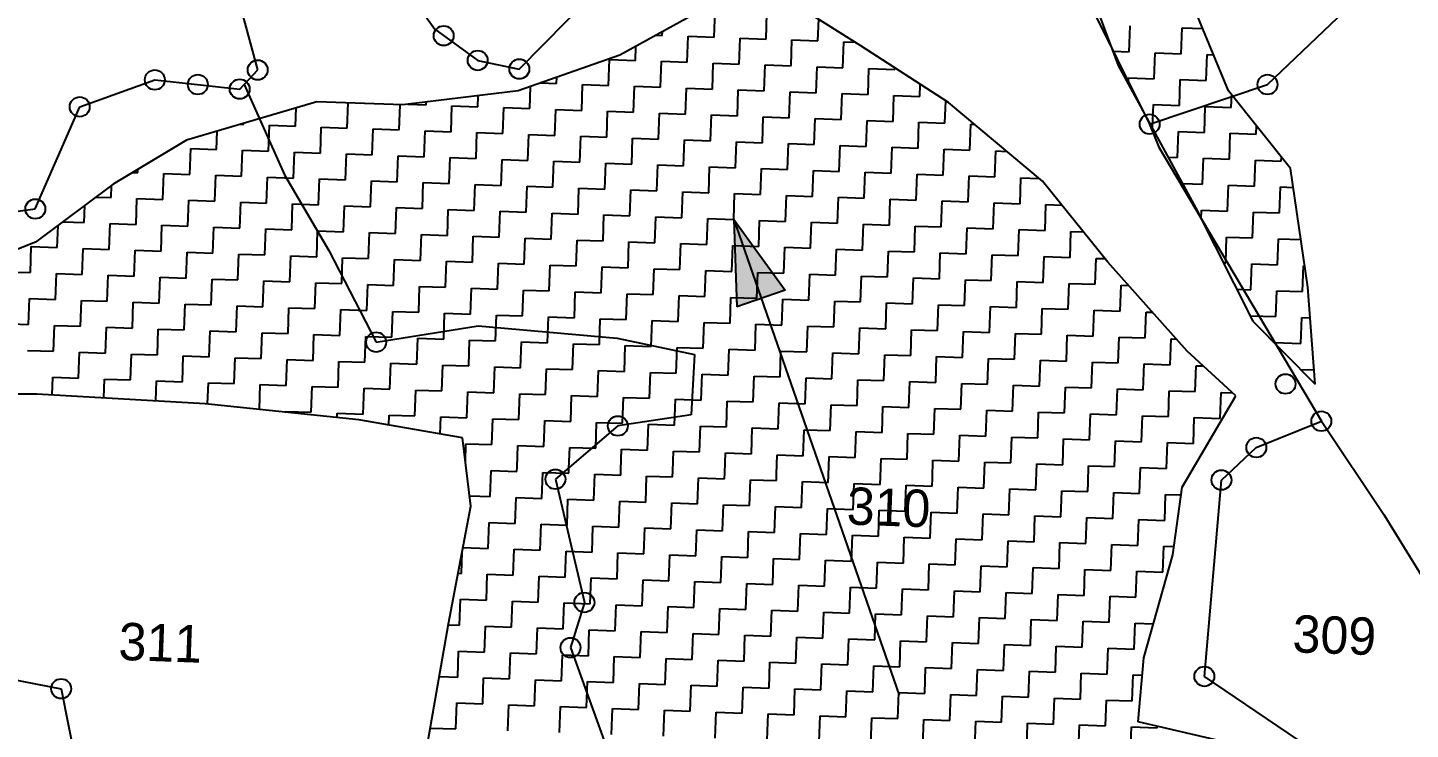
# Model space of a CAD drawing. Header units: metres. Extents: x 287345 to 291891, y 1993918 to 1999987.
# Drawn here: x 289617 to 290153, y 1997925 to 1998197 of the extents above; entities that cross this region are included whole.
import ezdxf
from ezdxf.enums import TextEntityAlignment as Align

# ---------------------------------------------------------------- set-up
doc = ezdxf.new("R2010")
doc.units = ezdxf.units.M
doc.header["$MEASUREMENT"] = 0
for name, color, linetype in [('POLY_HATCH', 12, 'Continuous'), ('POLY_PARCEL', 6, 'Continuous'), ('TEXT_PARCEL', 7, 'Continuous')]:
    doc.layers.add(name, color=color, linetype=linetype)
doc.styles.add('TEXT_MAP', font='')
doc.styles.get('TEXT_MAP').set_extended_font_data('Kruti Dev 050')

msp = doc.modelspace()

# ---------------------------------------------------------------- hatches: boundary and pattern name
h = msp.add_hatch(color=256)
h.paths.add_polyline_path([(289901.17, 1998092.03), (289910.53, 1998095.28), (289890.53, 1998122.64)])
h.paths.add_polyline_path([(289890.53, 1998122.64), (289891.8, 1998088.77), (289901.17, 1998092.03)])

# ---------------------------------------------------------------- linework, layer by layer
for points in [[(289890.53, 1998122.64), (289954.6, 1997938.19)], [(289890.53, 1998122.64), (289891.8, 1998088.77)], [(289890.53, 1998122.64), (289910.53, 1998095.28)], [(289910.53, 1998095.28), (289891.8, 1998088.77)]]:
    msp.add_lwpolyline(points)
for centre in [(289778.16, 1998193.94), (289706.08, 1998180.67), (289791.34, 1998184.37), (289807.46, 1998181.03), (289666.2, 1998176.82), (289682.88, 1998175.02), (290097.4, 1998175.02), (289699.11, 1998173.26), (289637.1, 1998166.36), (290051.72, 1998159.62), (289619.9, 1998126.77), (289751.98, 1998075.11), (290104.38, 1998058.9), (289845.64, 1998042.61), (290118.26, 1998044.44), (290093.07, 1998034.23), (289821.45, 1998021.93), (290079.55, 1998021.64), (289832.68, 1997974.16), (289827.28, 1997956.64), (290072.94, 1997945.47), (289629.91, 1997940.69)]:
    msp.add_circle(centre, 3.85)
at = {"layer": 'POLY_HATCH'}
for p, q in [((290017.99, 1998240.09), (290039.58, 1998182.36)), ((289939.75, 1998190.06), (289907.1, 1998210.67)), ((289874.82, 1998202.08), (289846.46, 1998186.41)), ((290082.34, 1998172.51), (290069.53, 1998203.53)), ((289973.73, 1998168.01), (289939.75, 1998190.06)), ((289846.46, 1998186.41), (289807.04, 1998172.52)), ((290039.58, 1998182.36), (290069.61, 1998127.1)), ((289729.02, 1998168.33), (289678.44, 1998153.45)), ((289762.35, 1998167.15), (289729.02, 1998168.33)), ((289807.04, 1998172.52), (289762.35, 1998167.15)), ((290010.19, 1998137.54), (289973.73, 1998168.01)), ((290106.3, 1998142.48), (290082.34, 1998172.51)), ((289678.44, 1998153.45), (289650.03, 1998136.39)), ((290113.01, 1998096.38), (290106.3, 1998142.48)), ((289650.03, 1998136.39), (289620.03, 1998113.83)), ((290035.49, 1998106.07), (290010.19, 1998137.54)), ((290069.61, 1998127.1), (290091.69, 1998083.24)), ((289620.03, 1998113.83), (289597.47, 1998104.9)), ((290066.25, 1998071.63), (290035.49, 1998106.07)), ((290115.85, 1998058.76), (290113.01, 1998096.38)), ((290091.69, 1998083.24), (290115.85, 1998058.76)), ((290085.11, 1998054.29), (290066.25, 1998071.63)), ((289620.53, 1998054.94), (289582.99, 1998054.88)), ((289685.75, 1998051.24), (289620.53, 1998054.94)), ((289745.32, 1998044.97), (289685.75, 1998051.24)), ((290064.39, 1998018.89), (290085.11, 1998054.29)), ((289785.39, 1998037.99), (289745.32, 1998044.97)), ((289788.63, 1998011.47), (289785.39, 1998037.99)), ((290060.68, 1997992.62), (290064.39, 1998018.89)), ((289780.06, 1997965.92), (289788.63, 1998011.47)), ((290049.53, 1997952.72), (290060.68, 1997992.62)), ((289769.62, 1997906.54), (289780.06, 1997965.92)), ((290047.26, 1997927.79), (290049.53, 1997952.72)), ((290090.01, 1997917.94), (290047.26, 1997927.79))]:
    msp.add_line(p, q, dxfattribs=at)
at = {"layer": 'POLY_HATCH', "linetype": 'Continuous'}
for p, q in [((289882.97, 1998193.38), (289883.33, 1998203.43)), ((289903.08, 1998192.67), (289903.43, 1998202.72)), ((289923.19, 1998191.96), (289923.48, 1998200.33)), ((289862.86, 1998194.09), (289862.91, 1998195.5)), ((290043.84, 1998187.69), (290044.2, 1998197.74)), ((290063.95, 1998186.98), (290064.31, 1998197.03)), ((290064.31, 1998197.03), (290072.33, 1998196.75)), ((289852.45, 1998184.39), (289852.64, 1998189.83)), ((289860.51, 1998194.17), (289862.86, 1998194.09)), ((289872.56, 1998183.68), (289872.92, 1998193.74)), ((289872.92, 1998193.74), (289882.97, 1998193.38)), ((289892.67, 1998182.97), (289893.02, 1998193.02)), ((289893.02, 1998193.02), (289903.08, 1998192.67)), ((289912.78, 1998182.26), (289913.13, 1998192.31)), ((289913.13, 1998192.31), (289923.19, 1998191.96)), ((289932.89, 1998181.55), (289933.24, 1998191.6)), ((289933.24, 1998191.6), (289937.54, 1998191.45)), ((289842.04, 1998174.69), (289842.4, 1998184.75)), ((289842.4, 1998184.75), (289852.45, 1998184.39)), ((289862.15, 1998173.98), (289862.51, 1998184.04)), ((289862.51, 1998184.04), (289872.56, 1998183.68)), ((290037.51, 1998187.91), (290043.84, 1998187.69)), ((290053.54, 1998177.28), (290053.9, 1998187.33)), ((290053.9, 1998187.33), (290063.95, 1998186.98)), ((290073.65, 1998176.57), (290074.01, 1998186.62)), ((290074.01, 1998186.62), (290076.55, 1998186.53)), ((289882.26, 1998173.27), (289882.61, 1998183.33)), ((289882.61, 1998183.33), (289892.67, 1998182.97)), ((289902.37, 1998172.56), (289902.72, 1998182.61)), ((289902.72, 1998182.61), (289912.78, 1998182.26)), ((289922.48, 1998171.85), (289922.83, 1998181.9)), ((289922.83, 1998181.9), (289932.89, 1998181.55)), ((289942.59, 1998171.14), (289942.94, 1998181.19)), ((289942.94, 1998181.19), (289953, 1998180.83)), ((289953, 1998180.83), (289953.02, 1998181.45)), ((289811.52, 1998165.71), (289811.82, 1998174.21)), ((289815.83, 1998175.62), (289821.93, 1998175.41)), ((289821.93, 1998175.41), (289822.02, 1998177.8)), ((289831.63, 1998165), (289831.99, 1998175.05)), ((289831.99, 1998175.05), (289842.04, 1998174.69)), ((289851.74, 1998164.28), (289852.09, 1998174.34)), ((289852.09, 1998174.34), (289862.15, 1998173.98)), ((289871.85, 1998163.57), (289872.2, 1998173.63)), ((289872.2, 1998173.63), (289882.26, 1998173.27)), ((289962.69, 1998170.42), (289962.86, 1998175.06)), ((290043.4, 1998175.32), (290043.49, 1998177.63)), ((290043.49, 1998177.63), (290053.54, 1998177.28)), ((290063.24, 1998166.87), (290063.59, 1998176.92)), ((290063.59, 1998176.92), (290073.65, 1998176.57)), ((289740.78, 1998158.14), (289741.13, 1998167.9)), ((289771.3, 1998167.13), (289771.34, 1998168.23)), ((289791.41, 1998166.42), (289791.56, 1998170.66)), ((289891.96, 1998162.86), (289892.31, 1998172.91)), ((289892.31, 1998172.91), (289902.37, 1998172.56)), ((289912.07, 1998162.15), (289912.42, 1998172.2)), ((289912.42, 1998172.2), (289922.48, 1998171.85)), ((289932.17, 1998161.44), (289932.53, 1998171.49)), ((289932.53, 1998171.49), (289942.59, 1998171.14)), ((289952.28, 1998160.73), (289952.64, 1998170.78)), ((289952.64, 1998170.78), (289962.69, 1998170.42)), ((289972.39, 1998160.01), (289972.7, 1998168.68)), ((290083.35, 1998166.15), (290083.52, 1998171.02)), ((289720.67, 1998158.85), (289720.93, 1998165.95)), ((289760.89, 1998157.43), (289761.24, 1998167.19)), ((289764.23, 1998167.38), (289771.3, 1998167.13)), ((289781, 1998156.72), (289781.36, 1998166.77)), ((289781.36, 1998166.77), (289791.41, 1998166.42)), ((289801.11, 1998156.01), (289801.47, 1998166.06)), ((289801.47, 1998166.06), (289811.52, 1998165.71)), ((289821.22, 1998155.3), (289821.58, 1998165.35)), ((289821.58, 1998165.35), (289831.63, 1998165)), ((289841.33, 1998154.58), (289841.68, 1998164.64)), ((289841.68, 1998164.64), (289851.74, 1998164.28)), ((289861.44, 1998153.87), (289861.79, 1998163.93)), ((289861.79, 1998163.93), (289871.85, 1998163.57)), ((289881.55, 1998153.16), (289881.9, 1998163.22)), ((289881.9, 1998163.22), (289891.96, 1998162.86)), ((289901.66, 1998152.45), (289902.01, 1998162.5)), ((289902.01, 1998162.5), (289912.07, 1998162.15)), ((290052.86, 1998157.93), (290053.18, 1998167.22)), ((290053.18, 1998167.22), (290063.24, 1998166.87)), ((290072.94, 1998156.46), (290073.29, 1998166.51)), ((290073.29, 1998166.51), (290083.35, 1998166.15)), ((289690.16, 1998149.87), (289690.41, 1998156.97)), ((289699.38, 1998159.61), (289700.57, 1998159.57)), ((289700.57, 1998159.57), (289700.58, 1998159.96)), ((289710.26, 1998149.16), (289710.62, 1998159.21)), ((289710.62, 1998159.21), (289720.67, 1998158.85)), ((289730.37, 1998148.44), (289730.73, 1998158.5)), ((289730.73, 1998158.5), (289740.78, 1998158.14)), ((289750.48, 1998147.73), (289750.84, 1998157.79)), ((289750.84, 1998157.79), (289760.89, 1998157.43)), ((289770.59, 1998147.02), (289770.95, 1998157.08)), ((289770.95, 1998157.08), (289781, 1998156.72)), ((289921.76, 1998151.74), (289922.12, 1998161.79)), ((289922.12, 1998161.79), (289932.17, 1998161.44)), ((289941.87, 1998151.03), (289942.23, 1998161.08)), ((289942.23, 1998161.08), (289952.28, 1998160.73)), ((289961.98, 1998150.32), (289962.34, 1998160.37)), ((289962.34, 1998160.37), (289972.39, 1998160.01)), ((289982.09, 1998149.6), (289982.45, 1998159.66)), ((289982.45, 1998159.66), (289983.78, 1998159.61)), ((290093.05, 1998155.74), (290093.16, 1998158.94)), ((289790.7, 1998146.31), (289791.06, 1998156.36)), ((289791.06, 1998156.36), (289801.11, 1998156.01)), ((289810.81, 1998145.6), (289811.17, 1998155.65)), ((289811.17, 1998155.65), (289821.22, 1998155.3)), ((289830.92, 1998144.89), (289831.27, 1998154.94)), ((289831.27, 1998154.94), (289841.33, 1998154.58)), ((289851.03, 1998144.17), (289851.38, 1998154.23)), ((289851.38, 1998154.23), (289861.44, 1998153.87)), ((289871.14, 1998143.46), (289871.49, 1998153.52)), ((289871.49, 1998153.52), (289881.55, 1998153.16)), ((289891.25, 1998142.75), (289891.6, 1998152.81)), ((289891.6, 1998152.81), (289901.66, 1998152.45)), ((289911.35, 1998142.04), (289911.71, 1998152.09)), ((289911.71, 1998152.09), (289921.76, 1998151.74)), ((290062.53, 1998146.76), (290062.88, 1998156.81)), ((290062.88, 1998156.81), (290072.94, 1998156.46)), ((290082.64, 1998146.05), (290082.99, 1998156.1)), ((290082.99, 1998156.1), (290093.05, 1998155.74)), ((289679.75, 1998140.17), (289680.1, 1998150.22)), ((289680.1, 1998150.22), (289690.16, 1998149.87)), ((289699.85, 1998139.46), (289700.21, 1998149.51)), ((289700.21, 1998149.51), (289710.26, 1998149.16)), ((289719.96, 1998138.75), (289720.32, 1998148.8)), ((289720.32, 1998148.8), (289730.37, 1998148.44)), ((289740.07, 1998138.03), (289740.43, 1998148.09)), ((289740.43, 1998148.09), (289750.48, 1998147.73)), ((289760.18, 1998137.32), (289760.54, 1998147.38)), ((289760.54, 1998147.38), (289770.59, 1998147.02)), ((289780.29, 1998136.61), (289780.65, 1998146.67)), ((289780.65, 1998146.67), (289790.7, 1998146.31)), ((289931.46, 1998141.33), (289931.82, 1998151.38)), ((289931.82, 1998151.38), (289941.87, 1998151.03)), ((289951.57, 1998140.62), (289951.93, 1998150.67)), ((289951.93, 1998150.67), (289961.98, 1998150.32)), ((289971.68, 1998139.91), (289972.04, 1998149.96)), ((289972.04, 1998149.96), (289982.09, 1998149.6)), ((289991.79, 1998139.19), (289992.15, 1998149.25)), ((289992.15, 1998149.25), (289996.36, 1998149.1)), ((290058.86, 1998146.89), (290062.53, 1998146.76)), ((290072.23, 1998136.35), (290072.58, 1998146.4)), ((290072.58, 1998146.4), (290082.64, 1998146.05)), ((290102.75, 1998145.33), (290102.8, 1998146.87)), ((289657.63, 1998140.95), (289659.64, 1998140.88)), ((289659.64, 1998140.88), (289659.68, 1998142.18)), ((289800.4, 1998135.9), (289800.75, 1998145.95)), ((289800.75, 1998145.95), (289810.81, 1998145.6)), ((289820.51, 1998135.19), (289820.86, 1998145.24)), ((289820.86, 1998145.24), (289830.92, 1998144.89)), ((289840.62, 1998134.48), (289840.97, 1998144.53)), ((289840.97, 1998144.53), (289851.03, 1998144.17)), ((289860.73, 1998133.76), (289861.08, 1998143.82)), ((289861.08, 1998143.82), (289871.14, 1998143.46)), ((289880.84, 1998133.05), (289881.19, 1998143.11)), ((289881.19, 1998143.11), (289891.25, 1998142.75)), ((289900.94, 1998132.34), (289901.3, 1998142.4)), ((289901.3, 1998142.4), (289911.35, 1998142.04)), ((289921.05, 1998131.63), (289921.41, 1998141.68)), ((289921.41, 1998141.68), (289931.46, 1998141.33)), ((289941.16, 1998130.92), (289941.52, 1998140.97)), ((289941.52, 1998140.97), (289951.57, 1998140.62)), ((290092.34, 1998135.64), (290092.69, 1998145.69)), ((290092.69, 1998145.69), (290102.75, 1998145.33)), ((289649.23, 1998131.18), (289649.39, 1998135.91)), ((289669.33, 1998130.47), (289669.69, 1998140.52)), ((289669.69, 1998140.52), (289679.75, 1998140.17)), ((289689.44, 1998129.76), (289689.8, 1998139.81)), ((289689.8, 1998139.81), (289699.85, 1998139.46)), ((289709.55, 1998129.05), (289709.91, 1998139.1)), ((289709.91, 1998139.1), (289719.96, 1998138.75)), ((289729.66, 1998128.33), (289730.02, 1998138.39)), ((289730.02, 1998138.39), (289740.07, 1998138.03)), ((289749.77, 1998127.62), (289750.13, 1998137.68)), ((289750.13, 1998137.68), (289760.18, 1998137.32)), ((289769.88, 1998126.91), (289770.24, 1998136.97)), ((289770.24, 1998136.97), (289780.29, 1998136.61)), ((289789.99, 1998126.2), (289790.34, 1998136.25)), ((289790.34, 1998136.25), (289800.4, 1998135.9)), ((289810.1, 1998125.49), (289810.45, 1998135.54)), ((289810.45, 1998135.54), (289820.51, 1998135.19)), ((289961.27, 1998130.21), (289961.63, 1998140.26)), ((289961.63, 1998140.26), (289971.68, 1998139.91)), ((289981.38, 1998129.49), (289981.74, 1998139.55)), ((289981.74, 1998139.55), (289991.79, 1998139.19)), ((290001.49, 1998128.78), (290001.84, 1998138.84)), ((290001.84, 1998138.84), (290008.94, 1998138.59)), ((290064.43, 1998136.62), (290072.23, 1998136.35)), ((290081.92, 1998125.94), (290082.28, 1998135.99)), ((290082.28, 1998135.99), (290092.34, 1998135.64)), ((289643.38, 1998131.39), (289649.23, 1998131.18)), ((289658.92, 1998120.77), (289659.28, 1998130.83)), ((289659.28, 1998130.83), (289669.33, 1998130.47)), ((289679.03, 1998120.06), (289679.39, 1998130.11)), ((289679.39, 1998130.11), (289689.44, 1998129.76)), ((289830.21, 1998124.78), (289830.56, 1998134.83)), ((289830.56, 1998134.83), (289840.62, 1998134.48)), ((289850.32, 1998124.07), (289850.67, 1998134.12)), ((289850.67, 1998134.12), (289860.73, 1998133.76)), ((289870.42, 1998123.35), (289870.78, 1998133.41)), ((289870.78, 1998133.41), (289880.84, 1998133.05)), ((289890.53, 1998122.64), (289890.89, 1998132.7)), ((289890.89, 1998132.7), (289900.94, 1998132.34)), ((289910.64, 1998121.93), (289911, 1998131.99)), ((289911, 1998131.99), (289921.05, 1998131.63)), ((289930.75, 1998121.22), (289931.11, 1998131.27)), ((289931.11, 1998131.27), (289941.16, 1998130.92)), ((289950.86, 1998120.51), (289951.22, 1998130.56)), ((289951.22, 1998130.56), (289961.27, 1998130.21)), ((290102.03, 1998125.23), (290102.39, 1998135.28)), ((290102.39, 1998135.28), (290107.38, 1998135.1)), ((289638.82, 1998121.48), (289639.05, 1998128.13)), ((289699.14, 1998119.35), (289699.5, 1998129.4)), ((289699.5, 1998129.4), (289709.55, 1998129.05)), ((289719.25, 1998118.64), (289719.61, 1998128.69)), ((289719.61, 1998128.69), (289729.66, 1998128.33)), ((289739.36, 1998117.92), (289739.72, 1998127.98)), ((289739.72, 1998127.98), (289749.77, 1998127.62)), ((289759.47, 1998117.21), (289759.83, 1998127.27)), ((289759.83, 1998127.27), (289769.88, 1998126.91)), ((289779.58, 1998116.5), (289779.93, 1998126.56)), ((289779.93, 1998126.56), (289789.99, 1998126.2)), ((289799.69, 1998115.79), (289800.04, 1998125.84)), ((289800.04, 1998125.84), (289810.1, 1998125.49)), ((289819.8, 1998115.08), (289820.15, 1998125.13)), ((289820.15, 1998125.13), (289830.21, 1998124.78)), ((289970.97, 1998119.8), (289971.33, 1998129.85)), ((289971.33, 1998129.85), (289981.38, 1998129.49)), ((289991.08, 1998119.08), (289991.43, 1998129.14)), ((289991.43, 1998129.14), (290001.49, 1998128.78)), ((290011.19, 1998118.37), (290011.54, 1998128.43)), ((290011.54, 1998128.43), (290017.69, 1998128.21)), ((290071.75, 1998122.85), (290071.87, 1998126.29)), ((290071.87, 1998126.29), (290081.92, 1998125.94)), ((290091.62, 1998115.53), (290091.98, 1998125.58)), ((290091.98, 1998125.58), (290102.03, 1998125.23)), ((289628.41, 1998111.78), (289628.71, 1998120.35)), ((289630.6, 1998121.77), (289638.82, 1998121.48)), ((289648.51, 1998111.07), (289648.87, 1998121.13)), ((289648.87, 1998121.13), (289658.92, 1998120.77)), ((289668.62, 1998110.36), (289668.98, 1998120.42)), ((289668.98, 1998120.42), (289679.03, 1998120.06)), ((289688.73, 1998109.65), (289689.09, 1998119.7)), ((289689.09, 1998119.7), (289699.14, 1998119.35)), ((289839.91, 1998114.37), (289840.26, 1998124.42)), ((289840.26, 1998124.42), (289850.32, 1998124.07)), ((289860.01, 1998113.66), (289860.37, 1998123.71)), ((289860.37, 1998123.71), (289870.42, 1998123.35)), ((289880.12, 1998112.94), (289880.48, 1998123)), ((289880.48, 1998123), (289890.53, 1998122.64)), ((289900.23, 1998112.23), (289900.59, 1998122.29)), ((289900.59, 1998122.29), (289910.64, 1998121.93)), ((289920.34, 1998111.52), (289920.7, 1998121.58)), ((289920.7, 1998121.58), (289930.75, 1998121.22)), ((289940.45, 1998110.81), (289940.81, 1998120.86)), ((289940.81, 1998120.86), (289950.86, 1998120.51)), ((289960.56, 1998110.1), (289960.92, 1998120.15)), ((289960.92, 1998120.15), (289970.97, 1998119.8)), ((289980.67, 1998109.39), (289981.02, 1998119.44)), ((289981.02, 1998119.44), (289991.08, 1998119.08)), ((289708.84, 1998108.94), (289709.2, 1998118.99)), ((289709.2, 1998118.99), (289719.25, 1998118.64)), ((289728.95, 1998108.23), (289729.31, 1998118.28)), ((289729.31, 1998118.28), (289739.36, 1998117.92)), ((289749.06, 1998107.51), (289749.42, 1998117.57)), ((289749.42, 1998117.57), (289759.47, 1998117.21)), ((289769.17, 1998106.8), (289769.52, 1998116.86)), ((289769.52, 1998116.86), (289779.58, 1998116.5)), ((289789.28, 1998106.09), (289789.63, 1998116.15)), ((289789.63, 1998116.15), (289799.69, 1998115.79)), ((289809.39, 1998105.38), (289809.74, 1998115.43)), ((289809.74, 1998115.43), (289819.8, 1998115.08)), ((289829.5, 1998104.67), (289829.85, 1998114.72)), ((289829.85, 1998114.72), (289839.91, 1998114.37)), ((289849.6, 1998103.96), (289849.96, 1998114.01)), ((289849.96, 1998114.01), (289860.01, 1998113.66)), ((290000.78, 1998108.67), (290001.13, 1998118.73)), ((290001.13, 1998118.73), (290011.19, 1998118.37)), ((290020.89, 1998107.96), (290021.24, 1998118.02)), ((290021.24, 1998118.02), (290026.02, 1998117.85)), ((290081.21, 1998105.83), (290081.57, 1998115.88)), ((290081.57, 1998115.88), (290091.62, 1998115.53)), ((290101.32, 1998105.12), (290101.68, 1998115.17)), ((290101.68, 1998115.17), (290110.32, 1998114.86)), ((289618, 1998102.09), (289618.35, 1998112.14)), ((289618.35, 1998112.14), (289628.41, 1998111.78)), ((289638.1, 1998101.37), (289638.46, 1998111.43)), ((289638.46, 1998111.43), (289648.51, 1998111.07)), ((289658.21, 1998100.66), (289658.57, 1998110.72)), ((289658.57, 1998110.72), (289668.62, 1998110.36)), ((289678.32, 1998099.95), (289678.68, 1998110)), ((289678.68, 1998110), (289688.73, 1998109.65)), ((289698.43, 1998099.24), (289698.79, 1998109.29)), ((289698.79, 1998109.29), (289708.84, 1998108.94)), ((289869.71, 1998103.24), (289870.07, 1998113.3)), ((289870.07, 1998113.3), (289880.12, 1998112.94)), ((289889.82, 1998102.53), (289890.18, 1998112.59)), ((289890.18, 1998112.59), (289900.23, 1998112.23)), ((289909.93, 1998101.82), (289910.29, 1998111.88)), ((289910.29, 1998111.88), (289920.34, 1998111.52)), ((289930.04, 1998101.11), (289930.4, 1998111.16)), ((289930.4, 1998111.16), (289940.45, 1998110.81)), ((289950.15, 1998100.4), (289950.5, 1998110.45)), ((289950.5, 1998110.45), (289960.56, 1998110.1)), ((289970.26, 1998099.69), (289970.61, 1998109.74)), ((289970.61, 1998109.74), (289980.67, 1998109.39)), ((289990.37, 1998098.98), (289990.72, 1998109.03)), ((289990.72, 1998109.03), (290000.78, 1998108.67)), ((289718.54, 1998098.53), (289718.9, 1998108.58)), ((289718.9, 1998108.58), (289728.95, 1998108.23)), ((289738.65, 1998097.82), (289739, 1998107.87)), ((289739, 1998107.87), (289749.06, 1998107.51)), ((289758.76, 1998097.1), (289759.11, 1998107.16)), ((289759.11, 1998107.16), (289769.17, 1998106.8)), ((289778.87, 1998096.39), (289779.22, 1998106.45)), ((289779.22, 1998106.45), (289789.28, 1998106.09)), ((289798.98, 1998095.68), (289799.33, 1998105.74)), ((289799.33, 1998105.74), (289809.39, 1998105.38)), ((289819.08, 1998094.97), (289819.44, 1998105.02)), ((289819.44, 1998105.02), (289829.5, 1998104.67)), ((289839.19, 1998094.26), (289839.55, 1998104.31)), ((289839.55, 1998104.31), (289849.6, 1998103.96)), ((289859.3, 1998093.55), (289859.66, 1998103.6)), ((289859.66, 1998103.6), (289869.71, 1998103.24)), ((290010.48, 1998098.26), (290010.83, 1998108.32)), ((290010.83, 1998108.32), (290020.89, 1998107.96)), ((290030.59, 1998097.55), (290030.94, 1998107.61)), ((290030.94, 1998107.61), (290034.36, 1998107.49)), ((290080.3, 1998105.86), (290081.21, 1998105.83)), ((290090.91, 1998095.42), (290091.27, 1998105.47)), ((290091.27, 1998105.47), (290101.32, 1998105.12)), ((290111.02, 1998094.71), (290111.38, 1998104.76)), ((290111.38, 1998104.76), (290111.8, 1998104.75)), ((289607.94, 1998102.44), (289618, 1998102.09)), ((289627.69, 1998091.67), (289628.05, 1998101.73)), ((289628.05, 1998101.73), (289638.1, 1998101.37)), ((289647.8, 1998090.96), (289648.16, 1998101.02)), ((289648.16, 1998101.02), (289658.21, 1998100.66)), ((289667.91, 1998090.25), (289668.27, 1998100.31)), ((289668.27, 1998100.31), (289678.32, 1998099.95)), ((289688.02, 1998089.54), (289688.38, 1998099.59)), ((289688.38, 1998099.59), (289698.43, 1998099.24)), ((289708.13, 1998088.83), (289708.49, 1998098.88)), ((289708.49, 1998098.88), (289718.54, 1998098.53)), ((289728.24, 1998088.12), (289728.59, 1998098.17)), ((289728.59, 1998098.17), (289738.65, 1998097.82)), ((289879.41, 1998092.83), (289879.77, 1998102.89)), ((289879.77, 1998102.89), (289889.82, 1998102.53)), ((289899.52, 1998092.12), (289899.88, 1998102.18)), ((289899.88, 1998102.18), (289909.93, 1998101.82)), ((289919.63, 1998091.41), (289919.99, 1998101.47)), ((289919.99, 1998101.47), (289930.04, 1998101.11)), ((289939.74, 1998090.7), (289940.09, 1998100.75)), ((289940.09, 1998100.75), (289950.15, 1998100.4)), ((289959.85, 1998089.99), (289960.2, 1998100.04)), ((289960.2, 1998100.04), (289970.26, 1998099.69)), ((289979.96, 1998089.28), (289980.31, 1998099.33)), ((289980.31, 1998099.33), (289990.37, 1998098.98)), ((290000.07, 1998088.57), (290000.42, 1998098.62)), ((290000.42, 1998098.62), (290010.48, 1998098.26)), ((289748.35, 1998087.41), (289748.7, 1998097.46)), ((289748.7, 1998097.46), (289758.76, 1998097.1)), ((289768.46, 1998086.69), (289768.81, 1998096.75)), ((289768.81, 1998096.75), (289778.87, 1998096.39)), ((289788.57, 1998085.98), (289788.92, 1998096.04)), ((289788.92, 1998096.04), (289798.98, 1998095.68)), ((289808.67, 1998085.27), (289809.03, 1998095.33)), ((289809.03, 1998095.33), (289819.08, 1998094.97)), ((289828.78, 1998084.56), (289829.14, 1998094.61)), ((289829.14, 1998094.61), (289839.19, 1998094.26)), ((289848.89, 1998083.85), (289849.25, 1998093.9)), ((289849.25, 1998093.9), (289859.3, 1998093.55)), ((289869, 1998083.14), (289869.36, 1998093.19)), ((289869.36, 1998093.19), (289879.41, 1998092.83)), ((290020.17, 1998087.85), (290020.53, 1998097.91)), ((290020.53, 1998097.91), (290030.59, 1998097.55)), ((290040.28, 1998087.14), (290040.64, 1998097.2)), ((290040.64, 1998097.2), (290043.51, 1998097.09)), ((290085.46, 1998095.61), (290090.91, 1998095.42)), ((290100.61, 1998085.01), (290100.97, 1998095.06)), ((290100.97, 1998095.06), (290111.02, 1998094.71)), ((289617.28, 1998081.98), (289617.64, 1998092.03)), ((289617.64, 1998092.03), (289627.69, 1998091.67)), ((289637.39, 1998081.26), (289637.75, 1998091.32)), ((289637.75, 1998091.32), (289647.8, 1998090.96)), ((289657.5, 1998080.55), (289657.86, 1998090.61)), ((289657.86, 1998090.61), (289667.91, 1998090.25)), ((289677.61, 1998079.84), (289677.97, 1998089.9)), ((289677.97, 1998089.9), (289688.02, 1998089.54)), ((289697.72, 1998079.13), (289698.08, 1998089.18)), ((289698.08, 1998089.18), (289708.13, 1998088.83)), ((289717.83, 1998078.42), (289718.18, 1998088.47)), ((289718.18, 1998088.47), (289728.24, 1998088.12)), ((289737.94, 1998077.71), (289738.29, 1998087.76)), ((289738.29, 1998087.76), (289748.35, 1998087.41)), ((289889.11, 1998082.42), (289889.47, 1998092.48)), ((289889.47, 1998092.48), (289899.52, 1998092.12)), ((289909.22, 1998081.71), (289909.58, 1998091.77)), ((289909.58, 1998091.77), (289919.63, 1998091.41)), ((289929.33, 1998081), (289929.68, 1998091.06)), ((289929.68, 1998091.06), (289939.74, 1998090.7)), ((289949.44, 1998080.29), (289949.79, 1998090.34)), ((289949.79, 1998090.34), (289959.85, 1998089.99)), ((289969.55, 1998079.58), (289969.9, 1998089.63)), ((289969.9, 1998089.63), (289979.96, 1998089.28)), ((289989.66, 1998078.87), (289990.01, 1998088.92)), ((289990.01, 1998088.92), (290000.07, 1998088.57)), ((290009.76, 1998078.15), (290010.12, 1998088.21)), ((290010.12, 1998088.21), (290020.17, 1998087.85)), ((290029.87, 1998077.44), (290030.23, 1998087.5)), ((290030.23, 1998087.5), (290040.28, 1998087.14)), ((289607.23, 1998082.33), (289617.28, 1998081.98)), ((289758.05, 1998077), (289758.4, 1998087.05)), ((289758.4, 1998087.05), (289768.46, 1998086.69)), ((289778.16, 1998076.28), (289778.51, 1998086.34)), ((289778.51, 1998086.34), (289788.57, 1998085.98)), ((289798.26, 1998075.57), (289798.62, 1998085.63)), ((289798.62, 1998085.63), (289808.67, 1998085.27)), ((289818.37, 1998074.86), (289818.73, 1998084.91)), ((289818.73, 1998084.91), (289828.78, 1998084.56)), ((289838.48, 1998074.15), (289838.84, 1998084.2)), ((289838.84, 1998084.2), (289848.89, 1998083.85)), ((289858.59, 1998073.44), (289858.95, 1998083.49)), ((289858.95, 1998083.49), (289869, 1998083.14)), ((289878.7, 1998072.73), (289879.06, 1998082.78)), ((289879.06, 1998082.78), (289889.11, 1998082.42)), ((289898.81, 1998072.01), (289899.17, 1998082.07)), ((289899.17, 1998082.07), (289909.22, 1998081.71)), ((290049.98, 1998076.73), (290050.34, 1998086.79)), ((290050.34, 1998086.79), (290052.8, 1998086.7)), ((290090.62, 1998085.36), (290100.61, 1998085.01)), ((290110.31, 1998074.6), (290110.67, 1998084.65)), ((290110.67, 1998084.65), (290113.91, 1998084.54)), ((289626.98, 1998071.57), (289627.34, 1998081.62)), ((289627.34, 1998081.62), (289637.39, 1998081.26)), ((289647.09, 1998070.85), (289647.45, 1998080.91)), ((289647.45, 1998080.91), (289657.5, 1998080.55)), ((289667.2, 1998070.14), (289667.56, 1998080.2)), ((289667.56, 1998080.2), (289677.61, 1998079.84)), ((289687.31, 1998069.43), (289687.67, 1998079.49)), ((289687.67, 1998079.49), (289697.72, 1998079.13)), ((289707.42, 1998068.72), (289707.77, 1998078.77)), ((289707.77, 1998078.77), (289717.83, 1998078.42)), ((289727.53, 1998068.01), (289727.88, 1998078.06)), ((289727.88, 1998078.06), (289737.94, 1998077.71)), ((289747.64, 1998067.3), (289747.99, 1998077.35)), ((289747.99, 1998077.35), (289758.05, 1998077)), ((289767.75, 1998066.58), (289768.1, 1998076.64)), ((289768.1, 1998076.64), (289778.16, 1998076.28)), ((289918.92, 1998071.3), (289919.27, 1998081.36)), ((289919.27, 1998081.36), (289929.33, 1998081)), ((289939.03, 1998070.59), (289939.38, 1998080.65)), ((289939.38, 1998080.65), (289949.44, 1998080.29)), ((289959.14, 1998069.88), (289959.49, 1998079.93)), ((289959.49, 1998079.93), (289969.55, 1998079.58)), ((289979.25, 1998069.17), (289979.6, 1998079.22)), ((289979.6, 1998079.22), (289989.66, 1998078.87)), ((289999.35, 1998068.46), (289999.71, 1998078.51)), ((289999.71, 1998078.51), (290009.76, 1998078.15)), ((290019.46, 1998067.74), (290019.82, 1998077.8)), ((290019.82, 1998077.8), (290029.87, 1998077.44)), ((290039.57, 1998067.03), (290039.93, 1998077.09)), ((290039.93, 1998077.09), (290049.98, 1998076.73)), ((289616.93, 1998071.92), (289626.98, 1998071.57)), ((289636.68, 1998061.16), (289637.04, 1998071.21)), ((289637.04, 1998071.21), (289647.09, 1998070.85)), ((289787.85, 1998065.87), (289788.21, 1998075.93)), ((289788.21, 1998075.93), (289798.26, 1998075.57)), ((289807.96, 1998065.16), (289808.32, 1998075.22)), ((289808.32, 1998075.22), (289818.37, 1998074.86)), ((289828.07, 1998064.45), (289828.43, 1998074.5)), ((289828.43, 1998074.5), (289838.48, 1998074.15)), ((289848.18, 1998063.74), (289848.54, 1998073.79)), ((289848.54, 1998073.79), (289858.59, 1998073.44)), ((289868.29, 1998063.03), (289868.65, 1998073.08)), ((289868.65, 1998073.08), (289878.7, 1998072.73)), ((289888.4, 1998062.32), (289888.75, 1998072.37)), ((289888.75, 1998072.37), (289898.81, 1998072.01)), ((289908.51, 1998061.6), (289908.86, 1998071.66)), ((289908.86, 1998071.66), (289918.92, 1998071.3)), ((290059.68, 1998066.32), (290060.04, 1998076.38)), ((290060.04, 1998076.38), (290062.08, 1998076.3)), ((290100.24, 1998074.58), (290100.25, 1998074.95)), ((290100.25, 1998074.95), (290110.31, 1998074.6)), ((289656.79, 1998060.44), (289657.15, 1998070.5)), ((289657.15, 1998070.5), (289667.2, 1998070.14)), ((289676.9, 1998059.73), (289677.25, 1998069.79)), ((289677.25, 1998069.79), (289687.31, 1998069.43)), ((289697.01, 1998059.02), (289697.36, 1998069.08)), ((289697.36, 1998069.08), (289707.42, 1998068.72)), ((289717.12, 1998058.31), (289717.47, 1998068.36)), ((289717.47, 1998068.36), (289727.53, 1998068.01)), ((289737.23, 1998057.6), (289737.58, 1998067.65)), ((289737.58, 1998067.65), (289747.64, 1998067.3)), ((289757.33, 1998056.89), (289757.69, 1998066.94)), ((289757.69, 1998066.94), (289767.75, 1998066.58)), ((289777.44, 1998056.17), (289777.8, 1998066.23)), ((289777.8, 1998066.23), (289787.85, 1998065.87)), ((289928.62, 1998060.89), (289928.97, 1998070.95)), ((289928.97, 1998070.95), (289939.03, 1998070.59)), ((289948.73, 1998060.18), (289949.08, 1998070.24)), ((289949.08, 1998070.24), (289959.14, 1998069.88)), ((289968.83, 1998059.47), (289969.19, 1998069.52)), ((289969.19, 1998069.52), (289979.25, 1998069.17)), ((289988.94, 1998058.76), (289989.3, 1998068.81)), ((289989.3, 1998068.81), (289999.35, 1998068.46)), ((290009.05, 1998058.05), (290009.41, 1998068.1)), ((290009.41, 1998068.1), (290019.46, 1998067.74)), ((290029.16, 1998057.33), (290029.52, 1998067.39)), ((290029.52, 1998067.39), (290039.57, 1998067.03)), ((290049.27, 1998056.62), (290049.63, 1998066.68)), ((290049.63, 1998066.68), (290059.68, 1998066.32)), ((290069.38, 1998055.91), (290069.74, 1998065.97)), ((290069.74, 1998065.97), (290072.52, 1998065.87)), ((289626.38, 1998054.61), (289626.63, 1998061.51)), ((289626.63, 1998061.51), (289636.68, 1998061.16)), ((289646.48, 1998053.47), (289646.74, 1998060.8)), ((289646.74, 1998060.8), (289656.79, 1998060.44)), ((289797.55, 1998055.46), (289797.91, 1998065.52)), ((289797.91, 1998065.52), (289807.96, 1998065.16)), ((289817.66, 1998054.75), (289818.02, 1998064.81)), ((289818.02, 1998064.81), (289828.07, 1998064.45)), ((289837.77, 1998054.04), (289838.13, 1998064.09)), ((289838.13, 1998064.09), (289848.18, 1998063.74)), ((289857.88, 1998053.33), (289858.24, 1998063.38)), ((289858.24, 1998063.38), (289868.29, 1998063.03)), ((289877.99, 1998052.62), (289878.34, 1998062.67)), ((289878.34, 1998062.67), (289888.4, 1998062.32)), ((289898.1, 1998051.91), (289898.45, 1998061.96)), ((289898.45, 1998061.96), (289908.51, 1998061.6)), ((289918.21, 1998051.19), (289918.56, 1998061.25)), ((289918.56, 1998061.25), (289928.62, 1998060.89)), ((289938.32, 1998050.48), (289938.67, 1998060.54)), ((289938.67, 1998060.54), (289948.73, 1998060.18)), ((290110.15, 1998064.54), (290115.43, 1998064.35)), ((289666.57, 1998052.33), (289666.84, 1998060.09)), ((289666.84, 1998060.09), (289676.9, 1998059.73)), ((289686.66, 1998051.15), (289686.95, 1998059.38)), ((289686.95, 1998059.38), (289697.01, 1998059.02)), ((289706.72, 1998049.04), (289707.06, 1998058.67)), ((289707.06, 1998058.67), (289717.12, 1998058.31)), ((289726.82, 1998047.9), (289727.17, 1998057.95)), ((289727.17, 1998057.95), (289737.23, 1998057.6)), ((289746.92, 1998047.19), (289747.28, 1998057.24)), ((289747.28, 1998057.24), (289757.33, 1998056.89)), ((289767.03, 1998046.48), (289767.39, 1998056.53)), ((289767.39, 1998056.53), (289777.44, 1998056.17)), ((289787.14, 1998045.76), (289787.5, 1998055.82)), ((289787.5, 1998055.82), (289797.55, 1998055.46)), ((289807.25, 1998045.05), (289807.61, 1998055.11)), ((289807.61, 1998055.11), (289817.66, 1998054.75)), ((289958.42, 1998049.77), (289958.78, 1998059.82)), ((289958.78, 1998059.82), (289968.83, 1998059.47)), ((289978.53, 1998049.06), (289978.89, 1998059.11)), ((289978.89, 1998059.11), (289988.94, 1998058.76)), ((289998.64, 1998048.35), (289999, 1998058.4)), ((289999, 1998058.4), (290009.05, 1998058.05)), ((290018.75, 1998047.64), (290019.11, 1998057.69)), ((290019.11, 1998057.69), (290029.16, 1998057.33)), ((290038.86, 1998046.92), (290039.22, 1998056.98)), ((290039.22, 1998056.98), (290049.27, 1998056.62)), ((290058.97, 1998046.21), (290059.33, 1998056.27)), ((290059.33, 1998056.27), (290069.38, 1998055.91)), ((290079.08, 1998045.5), (290079.43, 1998055.56)), ((290079.43, 1998055.56), (290083.9, 1998055.4)), ((289827.36, 1998044.34), (289827.72, 1998054.4)), ((289827.72, 1998054.4), (289837.77, 1998054.04)), ((289847.47, 1998043.63), (289847.83, 1998053.68)), ((289847.83, 1998053.68), (289857.88, 1998053.33)), ((289867.58, 1998042.92), (289867.93, 1998052.97)), ((289867.93, 1998052.97), (289877.99, 1998052.62)), ((289887.69, 1998042.21), (289888.04, 1998052.26)), ((289888.04, 1998052.26), (289898.1, 1998051.91)), ((289907.8, 1998041.49), (289908.15, 1998051.55)), ((289908.15, 1998051.55), (289918.21, 1998051.19)), ((289927.91, 1998040.78), (289928.26, 1998050.84)), ((289928.26, 1998050.84), (289938.32, 1998050.48)), ((289948.01, 1998040.07), (289948.37, 1998050.13)), ((289948.37, 1998050.13), (289958.42, 1998049.77)), ((289716.75, 1998047.98), (289716.76, 1998048.25)), ((289716.76, 1998048.25), (289726.82, 1998047.9)), ((289736.81, 1998045.86), (289736.87, 1998047.54)), ((289736.87, 1998047.54), (289746.92, 1998047.19)), ((289756.84, 1998042.96), (289756.98, 1998046.83)), ((289756.98, 1998046.83), (289767.03, 1998046.48)), ((289776.85, 1998039.48), (289777.09, 1998046.12)), ((289777.09, 1998046.12), (289787.14, 1998045.76)), ((289796.84, 1998035.35), (289797.2, 1998045.41)), ((289797.2, 1998045.41), (289807.25, 1998045.05)), ((289816.95, 1998034.64), (289817.31, 1998044.7)), ((289817.31, 1998044.7), (289827.36, 1998044.34)), ((289968.12, 1998039.36), (289968.48, 1998049.41)), ((289968.48, 1998049.41), (289978.53, 1998049.06)), ((289988.23, 1998038.65), (289988.59, 1998048.7)), ((289988.59, 1998048.7), (289998.64, 1998048.35)), ((290008.34, 1998037.94), (290008.7, 1998047.99)), ((290008.7, 1998047.99), (290018.75, 1998047.64)), ((290028.45, 1998037.23), (290028.81, 1998047.28)), ((290028.81, 1998047.28), (290038.86, 1998046.92)), ((290048.56, 1998036.51), (290048.92, 1998046.57)), ((290048.92, 1998046.57), (290058.97, 1998046.21)), ((290068.67, 1998035.8), (290069.02, 1998045.86)), ((290069.02, 1998045.86), (290079.08, 1998045.5)), ((289837.06, 1998033.93), (289837.42, 1998043.99)), ((289837.42, 1998043.99), (289847.47, 1998043.63)), ((289857.17, 1998033.22), (289857.52, 1998043.27)), ((289857.52, 1998043.27), (289867.58, 1998042.92)), ((289877.28, 1998032.51), (289877.63, 1998042.56)), ((289877.63, 1998042.56), (289887.69, 1998042.21)), ((289897.39, 1998031.8), (289897.74, 1998041.85)), ((289897.74, 1998041.85), (289907.8, 1998041.49)), ((289917.5, 1998031.08), (289917.85, 1998041.14)), ((289917.85, 1998041.14), (289927.91, 1998040.78)), ((289937.6, 1998030.37), (289937.96, 1998040.43)), ((289937.96, 1998040.43), (289948.01, 1998040.07)), ((289957.71, 1998029.66), (289958.07, 1998039.72)), ((289958.07, 1998039.72), (289968.12, 1998039.36)), ((289977.82, 1998028.95), (289978.18, 1998039)), ((289978.18, 1998039), (289988.23, 1998038.65)), ((289786.54, 1998028.62), (289786.79, 1998035.71)), ((289786.79, 1998035.71), (289796.84, 1998035.35)), ((289806.6, 1998026.63), (289806.9, 1998035)), ((289806.9, 1998035), (289816.95, 1998034.64)), ((289826.71, 1998026.09), (289827, 1998034.29)), ((289827, 1998034.29), (289837.06, 1998033.93)), ((289997.93, 1998028.24), (289998.29, 1998038.29)), ((289998.29, 1998038.29), (290008.34, 1998037.94)), ((290018.04, 1998027.53), (290018.4, 1998037.58)), ((290018.4, 1998037.58), (290028.45, 1998037.23)), ((290038.15, 1998026.82), (290038.5, 1998036.87)), ((290038.5, 1998036.87), (290048.56, 1998036.51)), ((290058.26, 1998026.1), (290058.61, 1998036.16)), ((290058.61, 1998036.16), (290068.67, 1998035.8)), ((289846.83, 1998025.55), (289847.11, 1998033.58)), ((289847.11, 1998033.58), (289857.17, 1998033.22)), ((289866.94, 1998025.01), (289867.22, 1998032.86)), ((289867.22, 1998032.86), (289877.28, 1998032.51)), ((289887.06, 1998024.47), (289887.33, 1998032.15)), ((289887.33, 1998032.15), (289897.39, 1998031.8)), ((289907.17, 1998023.93), (289907.44, 1998031.44)), ((289907.44, 1998031.44), (289917.5, 1998031.08)), ((289927.29, 1998023.39), (289927.55, 1998030.73)), ((289927.55, 1998030.73), (289937.6, 1998030.37)), ((289947.41, 1998022.85), (289947.66, 1998030.02)), ((289947.66, 1998030.02), (289957.71, 1998029.66)), ((289967.52, 1998022.31), (289967.77, 1998029.31)), ((289967.77, 1998029.31), (289977.82, 1998028.95)), ((289987.64, 1998021.77), (289987.88, 1998028.59)), ((289987.88, 1998028.59), (289997.93, 1998028.24)), ((289796.13, 1998015.25), (289796.49, 1998025.3)), ((289796.49, 1998025.3), (289806.54, 1998024.94)), ((289806.54, 1998024.94), (289806.6, 1998026.63)), ((289816.24, 1998014.53), (289816.59, 1998024.59)), ((289816.59, 1998024.59), (289826.65, 1998024.23)), ((289826.65, 1998024.23), (289826.71, 1998026.09)), ((289836.35, 1998013.82), (289836.7, 1998023.88)), ((289836.7, 1998023.88), (289846.76, 1998023.52)), ((289846.76, 1998023.52), (289846.83, 1998025.55)), ((289856.46, 1998013.11), (289856.81, 1998023.16)), ((289856.81, 1998023.16), (289866.87, 1998022.81)), ((289866.87, 1998022.81), (289866.94, 1998025.01)), ((289886.98, 1998022.1), (289887.06, 1998024.47)), ((289907.08, 1998021.39), (289907.17, 1998023.93)), ((289927.19, 1998020.67), (289927.29, 1998023.39)), ((290007.75, 1998021.23), (290007.99, 1998027.88)), ((290007.99, 1998027.88), (290018.04, 1998027.53)), ((290027.87, 1998020.69), (290028.09, 1998027.17)), ((290028.09, 1998027.17), (290038.15, 1998026.82)), ((290047.98, 1998020.15), (290048.2, 1998026.46)), ((290048.2, 1998026.46), (290058.26, 1998026.1)), ((290068.31, 1998025.75), (290068.4, 1998025.74)), ((290068.31, 1998025.59), (290068.31, 1998025.75)), ((289876.57, 1998012.4), (289876.92, 1998022.45)), ((289876.92, 1998022.45), (289886.98, 1998022.1)), ((289896.67, 1998011.69), (289897.03, 1998021.74)), ((289897.03, 1998021.74), (289907.08, 1998021.39)), ((289916.78, 1998010.98), (289917.14, 1998021.03)), ((289917.14, 1998021.03), (289927.19, 1998020.67)), ((289936.89, 1998010.26), (289937.25, 1998020.32)), ((289937.25, 1998020.32), (289947.3, 1998019.96)), ((289947.3, 1998019.96), (289947.41, 1998022.85)), ((289957, 1998009.55), (289957.36, 1998019.61)), ((289957.36, 1998019.61), (289967.41, 1998019.25)), ((289967.41, 1998019.25), (289967.52, 1998022.31)), ((289977.11, 1998008.84), (289977.47, 1998018.9)), ((289977.47, 1998018.9), (289987.52, 1998018.54)), ((289987.52, 1998018.54), (289987.64, 1998021.77)), ((289997.22, 1998008.13), (289997.58, 1998018.18)), ((289997.58, 1998018.18), (290007.63, 1998017.83)), ((290007.63, 1998017.83), (290007.75, 1998021.23)), ((290027.74, 1998017.12), (290027.87, 1998020.69)), ((290047.85, 1998016.4), (290047.98, 1998020.15)), ((289788.13, 1998015.53), (289796.13, 1998015.25)), ((289805.83, 1998004.83), (289806.18, 1998014.89)), ((289806.18, 1998014.89), (289816.24, 1998014.53)), ((289825.94, 1998004.12), (289826.29, 1998014.18)), ((289826.29, 1998014.18), (289836.35, 1998013.82)), ((289846.05, 1998003.41), (289846.4, 1998013.47)), ((289846.4, 1998013.47), (289856.46, 1998013.11)), ((289866.16, 1998002.7), (289866.51, 1998012.75)), ((289866.51, 1998012.75), (289876.57, 1998012.4)), ((290017.33, 1998007.42), (290017.68, 1998017.47)), ((290017.68, 1998017.47), (290027.74, 1998017.12)), ((290037.44, 1998006.71), (290037.79, 1998016.76)), ((290037.79, 1998016.76), (290047.85, 1998016.4)), ((290057.55, 1998005.99), (290057.9, 1998016.05)), ((290057.9, 1998016.05), (290063.96, 1998015.83)), ((289886.26, 1998001.99), (289886.62, 1998012.04)), ((289886.62, 1998012.04), (289896.67, 1998011.69)), ((289906.37, 1998001.28), (289906.73, 1998011.33)), ((289906.73, 1998011.33), (289916.78, 1998010.98)), ((289926.48, 1998000.57), (289926.84, 1998010.62)), ((289926.84, 1998010.62), (289936.89, 1998010.26)), ((289946.59, 1997999.85), (289946.95, 1998009.91)), ((289946.95, 1998009.91), (289957, 1998009.55)), ((289966.7, 1997999.14), (289967.06, 1998009.2)), ((289967.06, 1998009.2), (289977.11, 1998008.84)), ((289986.81, 1997998.43), (289987.17, 1998008.49)), ((289987.17, 1998008.49), (289997.22, 1998008.13)), ((290006.92, 1997997.72), (290007.27, 1998007.77)), ((290007.27, 1998007.77), (290017.33, 1998007.42)), ((290027.03, 1997997.01), (290027.38, 1998007.06)), ((290027.38, 1998007.06), (290037.44, 1998006.71)), ((289795.42, 1997995.14), (289795.77, 1998005.19)), ((289795.77, 1998005.19), (289805.83, 1998004.83)), ((289815.53, 1997994.42), (289815.88, 1998004.48)), ((289815.88, 1998004.48), (289825.94, 1998004.12)), ((289835.64, 1997993.71), (289835.99, 1998003.77)), ((289835.99, 1998003.77), (289846.05, 1998003.41)), ((289855.75, 1997993), (289856.1, 1998003.06)), ((289856.1, 1998003.06), (289866.16, 1998002.7)), ((289875.85, 1997992.29), (289876.21, 1998002.34)), ((289876.21, 1998002.34), (289886.26, 1998001.99)), ((289895.96, 1997991.58), (289896.32, 1998001.63)), ((289896.32, 1998001.63), (289906.37, 1998001.28)), ((290047.14, 1997996.3), (290047.49, 1998006.35)), ((290047.49, 1998006.35), (290057.55, 1998005.99)), ((289916.07, 1997990.87), (289916.43, 1998000.92)), ((289916.43, 1998000.92), (289926.48, 1998000.57)), ((289936.18, 1997990.16), (289936.54, 1998000.21)), ((289936.54, 1998000.21), (289946.59, 1997999.85)), ((289956.29, 1997989.44), (289956.65, 1997999.5)), ((289956.65, 1997999.5), (289966.7, 1997999.14)), ((289976.4, 1997988.73), (289976.75, 1997998.79)), ((289976.75, 1997998.79), (289986.81, 1997998.43)), ((289996.51, 1997988.02), (289996.86, 1997998.07)), ((289996.86, 1997998.07), (290006.92, 1997997.72)), ((290016.62, 1997987.31), (290016.97, 1997997.36)), ((290016.97, 1997997.36), (290027.03, 1997997.01)), ((290036.73, 1997986.6), (290037.08, 1997996.65)), ((290037.08, 1997996.65), (290047.14, 1997996.3)), ((289785.01, 1997985.44), (289785.3, 1997993.81)), ((289785.62, 1997995.48), (289795.42, 1997995.14)), ((289805.12, 1997984.73), (289805.47, 1997994.78)), ((289805.47, 1997994.78), (289815.53, 1997994.42)), ((289825.23, 1997984.01), (289825.58, 1997994.07)), ((289825.58, 1997994.07), (289835.64, 1997993.71)), ((289845.33, 1997983.3), (289845.69, 1997993.36)), ((289845.69, 1997993.36), (289855.75, 1997993)), ((289865.44, 1997982.59), (289865.8, 1997992.65)), ((289865.8, 1997992.65), (289875.85, 1997992.29)), ((289885.55, 1997981.88), (289885.91, 1997991.93)), ((289885.91, 1997991.93), (289895.96, 1997991.58)), ((289905.66, 1997981.17), (289906.02, 1997991.22)), ((289906.02, 1997991.22), (289916.07, 1997990.87)), ((290056.83, 1997985.89), (290057.19, 1997995.94)), ((290057.19, 1997995.94), (290061.13, 1997995.8)), ((289783.74, 1997985.48), (289785.01, 1997985.44)), ((289925.77, 1997980.46), (289926.13, 1997990.51)), ((289926.13, 1997990.51), (289936.18, 1997990.16)), ((289945.88, 1997979.74), (289946.24, 1997989.8)), ((289946.24, 1997989.8), (289956.29, 1997989.44)), ((289965.99, 1997979.03), (289966.34, 1997989.09)), ((289966.34, 1997989.09), (289976.4, 1997988.73)), ((289986.1, 1997978.32), (289986.45, 1997988.38)), ((289986.45, 1997988.38), (289996.51, 1997988.02)), ((290006.21, 1997977.61), (290006.56, 1997987.66)), ((290006.56, 1997987.66), (290016.62, 1997987.31)), ((290026.32, 1997976.9), (290026.67, 1997986.95)), ((290026.67, 1997986.95), (290036.73, 1997986.6)), ((290046.42, 1997976.19), (290046.78, 1997986.24)), ((290046.78, 1997986.24), (290056.83, 1997985.89)), ((289794.71, 1997975.03), (289795.06, 1997985.08)), ((289795.06, 1997985.08), (289805.12, 1997984.73)), ((289814.82, 1997974.32), (289815.17, 1997984.37)), ((289815.17, 1997984.37), (289825.23, 1997984.01)), ((289834.92, 1997973.6), (289835.28, 1997983.66)), ((289835.28, 1997983.66), (289845.33, 1997983.3)), ((289855.03, 1997972.89), (289855.39, 1997982.95)), ((289855.39, 1997982.95), (289865.44, 1997982.59)), ((289875.14, 1997972.18), (289875.5, 1997982.24)), ((289875.5, 1997982.24), (289885.55, 1997981.88)), ((289895.25, 1997971.47), (289895.61, 1997981.52)), ((289895.61, 1997981.52), (289905.66, 1997981.17)), ((289915.36, 1997970.76), (289915.72, 1997980.81)), ((289915.72, 1997980.81), (289925.77, 1997980.46)), ((289935.47, 1997970.05), (289935.83, 1997980.1)), ((289935.83, 1997980.1), (289945.88, 1997979.74)), ((289784.3, 1997965.33), (289784.65, 1997975.38)), ((289784.65, 1997975.38), (289794.71, 1997975.03)), ((289955.58, 1997969.33), (289955.93, 1997979.39)), ((289955.93, 1997979.39), (289965.99, 1997979.03)), ((289975.69, 1997968.62), (289976.04, 1997978.68)), ((289976.04, 1997978.68), (289986.1, 1997978.32)), ((289995.8, 1997967.91), (289996.15, 1997977.97)), ((289996.15, 1997977.97), (290006.21, 1997977.61)), ((290015.91, 1997967.2), (290016.26, 1997977.25)), ((290016.26, 1997977.25), (290026.32, 1997976.9)), ((290036.01, 1997966.49), (290036.37, 1997976.54)), ((290036.37, 1997976.54), (290046.42, 1997976.19)), ((289804.41, 1997964.62), (289804.76, 1997974.67)), ((289804.76, 1997974.67), (289814.82, 1997974.32)), ((289824.51, 1997963.91), (289824.87, 1997973.96)), ((289824.87, 1997973.96), (289834.92, 1997973.6)), ((289844.62, 1997963.19), (289844.98, 1997973.25)), ((289844.98, 1997973.25), (289855.03, 1997972.89)), ((289864.73, 1997962.48), (289865.09, 1997972.54)), ((289865.09, 1997972.54), (289875.14, 1997972.18)), ((289884.84, 1997961.77), (289885.2, 1997971.83)), ((289885.2, 1997971.83), (289895.25, 1997971.47)), ((289904.95, 1997961.06), (289905.31, 1997971.11)), ((289905.31, 1997971.11), (289915.36, 1997970.76)), ((289925.06, 1997960.35), (289925.41, 1997970.4)), ((289925.41, 1997970.4), (289935.47, 1997970.05)), ((289945.17, 1997959.64), (289945.52, 1997969.69)), ((289945.52, 1997969.69), (289955.58, 1997969.33)), ((289779.98, 1997965.48), (289784.3, 1997965.33)), ((289793.99, 1997954.92), (289794.35, 1997964.97)), ((289794.35, 1997964.97), (289804.41, 1997964.62)), ((289814.1, 1997954.21), (289814.46, 1997964.26)), ((289814.46, 1997964.26), (289824.51, 1997963.91)), ((289965.28, 1997958.92), (289965.63, 1997968.98)), ((289965.63, 1997968.98), (289975.69, 1997968.62)), ((289985.39, 1997958.21), (289985.74, 1997968.27)), ((289985.74, 1997968.27), (289995.8, 1997967.91)), ((290005.5, 1997957.5), (290005.85, 1997967.56)), ((290005.85, 1997967.56), (290015.91, 1997967.2)), ((290025.6, 1997956.79), (290025.96, 1997966.84)), ((290025.96, 1997966.84), (290036.01, 1997966.49)), ((290045.71, 1997956.08), (290046.07, 1997966.13)), ((290046.07, 1997966.13), (290053.21, 1997965.88)), ((289834.21, 1997953.49), (289834.57, 1997963.55)), ((289834.57, 1997963.55), (289844.62, 1997963.19)), ((289854.32, 1997952.78), (289854.68, 1997962.84)), ((289854.68, 1997962.84), (289864.73, 1997962.48)), ((289874.43, 1997952.07), (289874.79, 1997962.13)), ((289874.79, 1997962.13), (289884.84, 1997961.77)), ((289894.54, 1997951.36), (289894.9, 1997961.41)), ((289894.9, 1997961.41), (289904.95, 1997961.06)), ((289914.65, 1997950.65), (289915, 1997960.7)), ((289915, 1997960.7), (289925.06, 1997960.35)), ((289934.76, 1997949.94), (289935.11, 1997959.99)), ((289935.11, 1997959.99), (289945.17, 1997959.64)), ((289954.87, 1997949.23), (289955.22, 1997959.28)), ((289955.22, 1997959.28), (289965.28, 1997958.92)), ((289783.58, 1997945.22), (289783.94, 1997955.27)), ((289783.94, 1997955.27), (289793.99, 1997954.92)), ((289803.69, 1997944.51), (289804.05, 1997954.56)), ((289804.05, 1997954.56), (289814.1, 1997954.21)), ((289823.8, 1997943.8), (289824.16, 1997953.85)), ((289824.16, 1997953.85), (289834.21, 1997953.49)), ((289974.98, 1997948.51), (289975.33, 1997958.57)), ((289975.33, 1997958.57), (289985.39, 1997958.21)), ((289995.08, 1997947.8), (289995.44, 1997957.86)), ((289995.44, 1997957.86), (290005.5, 1997957.5)), ((290015.19, 1997947.09), (290015.55, 1997957.15)), ((290015.55, 1997957.15), (290025.6, 1997956.79)), ((290035.3, 1997946.38), (290035.66, 1997956.43)), ((290035.66, 1997956.43), (290045.71, 1997956.08)), ((289843.91, 1997943.08), (289844.27, 1997953.14)), ((289844.27, 1997953.14), (289854.32, 1997952.78)), ((289864.02, 1997942.37), (289864.38, 1997952.43)), ((289864.38, 1997952.43), (289874.43, 1997952.07)), ((289884.13, 1997941.66), (289884.49, 1997951.72)), ((289884.49, 1997951.72), (289894.54, 1997951.36)), ((289904.24, 1997940.95), (289904.59, 1997951)), ((289904.59, 1997951), (289914.65, 1997950.65)), ((289924.35, 1997940.24), (289924.7, 1997950.29)), ((289924.7, 1997950.29), (289934.76, 1997949.94)), ((289944.46, 1997939.53), (289944.81, 1997949.58)), ((289944.81, 1997949.58), (289954.87, 1997949.23)), ((289964.57, 1997938.82), (289964.92, 1997948.87)), ((289964.92, 1997948.87), (289974.98, 1997948.51)), ((289984.67, 1997938.1), (289985.03, 1997948.16)), ((289985.03, 1997948.16), (289995.08, 1997947.8)), ((289776.47, 1997945.47), (289783.58, 1997945.22)), ((289793.28, 1997934.81), (289793.64, 1997944.86)), ((289793.64, 1997944.86), (289803.69, 1997944.51)), ((289813.39, 1997934.1), (289813.75, 1997944.15)), ((289813.75, 1997944.15), (289823.8, 1997943.8)), ((289833.5, 1997933.39), (289833.86, 1997943.44)), ((289833.86, 1997943.44), (289843.91, 1997943.08)), ((289853.61, 1997932.67), (289853.97, 1997942.73)), ((289853.97, 1997942.73), (289864.02, 1997942.37)), ((290004.78, 1997937.39), (290005.14, 1997947.45)), ((290005.14, 1997947.45), (290015.19, 1997947.09)), ((290024.89, 1997936.68), (290025.25, 1997946.74)), ((290025.25, 1997946.74), (290035.3, 1997946.38)), ((290045, 1997935.97), (290045.36, 1997946.02)), ((290045.36, 1997946.02), (290048.91, 1997945.9)), ((289873.72, 1997931.96), (289874.08, 1997942.02)), ((289874.08, 1997942.02), (289884.13, 1997941.66)), ((289893.83, 1997931.25), (289894.18, 1997941.31)), ((289894.18, 1997941.31), (289904.24, 1997940.95)), ((289913.94, 1997930.54), (289914.29, 1997940.59)), ((289914.29, 1997940.59), (289924.35, 1997940.24)), ((289934.05, 1997929.83), (289934.4, 1997939.88)), ((289934.4, 1997939.88), (289944.46, 1997939.53)), ((289954.16, 1997929.12), (289954.51, 1997939.17)), ((289954.51, 1997939.17), (289964.57, 1997938.82)), ((289974.26, 1997928.4), (289974.62, 1997938.46)), ((289974.62, 1997938.46), (289984.67, 1997938.1)), ((289994.37, 1997927.69), (289994.73, 1997937.75)), ((289994.73, 1997937.75), (290004.78, 1997937.39)), ((289782.87, 1997925.11), (289783.23, 1997935.16)), ((289783.23, 1997935.16), (289793.28, 1997934.81)), ((289802.98, 1997924.4), (289803.34, 1997934.45)), ((289803.34, 1997934.45), (289813.39, 1997934.1)), ((289823.09, 1997923.69), (289823.45, 1997933.74)), ((289823.45, 1997933.74), (289833.5, 1997933.39)), ((289843.2, 1997922.98), (289843.56, 1997933.03)), ((289843.56, 1997933.03), (289853.61, 1997932.67)), ((289863.31, 1997922.26), (289863.66, 1997932.32)), ((289863.66, 1997932.32), (289873.72, 1997931.96)), ((290014.48, 1997926.98), (290014.84, 1997937.04)), ((290014.84, 1997937.04), (290024.89, 1997936.68)), ((290034.59, 1997926.27), (290034.95, 1997936.32)), ((290034.95, 1997936.32), (290045, 1997935.97)), ((289883.42, 1997921.55), (289883.77, 1997931.61)), ((289883.77, 1997931.61), (289893.83, 1997931.25)), ((289903.53, 1997920.84), (289903.88, 1997930.9)), ((289903.88, 1997930.9), (289913.94, 1997930.54)), ((289923.64, 1997920.13), (289923.99, 1997930.18)), ((289923.99, 1997930.18), (289934.05, 1997929.83)), ((289943.74, 1997919.42), (289944.1, 1997929.47)), ((289944.1, 1997929.47), (289954.16, 1997929.12)), ((289963.85, 1997918.71), (289964.21, 1997928.76)), ((289964.21, 1997928.76), (289974.26, 1997928.4)), ((289983.96, 1997917.99), (289984.32, 1997928.05)), ((289984.32, 1997928.05), (289994.37, 1997927.69)), ((290004.07, 1997917.28), (290004.43, 1997927.34)), ((290004.43, 1997927.34), (290014.48, 1997926.98)), ((290024.18, 1997916.57), (290024.54, 1997926.63)), ((290024.54, 1997926.63), (290034.59, 1997926.27)), ((289772.95, 1997925.46), (289782.87, 1997925.11)), ((290044.29, 1997915.86), (290044.65, 1997925.91)), ((290044.65, 1997925.91), (290054.7, 1997925.56)), ((290054.7, 1997925.56), (290054.72, 1997926.07))]:
    msp.add_line(p, q, dxfattribs=at)
at = {"layer": 'POLY_PARCEL'}
for p, q in [((289741.18, 1998243.92), (289774.74, 1998196.43)), ((289807.46, 1998181.03), (289860.85, 1998235.33)), ((290019.43, 1998224.52), (290051.72, 1998159.62)), ((289706.08, 1998180.67), (289695.51, 1998220.29)), ((290097.4, 1998175.02), (290127.31, 1998203.64)), ((289774.74, 1998196.43), (289791.34, 1998184.37)), ((289791.34, 1998184.37), (289807.46, 1998181.03)), ((289700.82, 1998175.07), (289706.08, 1998180.67)), ((289637.1, 1998166.36), (289666.2, 1998176.82)), ((289666.2, 1998176.82), (289699.11, 1998173.26)), ((289699.11, 1998173.26), (289700.82, 1998175.07)), ((289700.82, 1998175.07), (289716.45, 1998140.02)), ((290051.72, 1998159.62), (290097.4, 1998175.02)), ((289619.9, 1998126.77), (289637.1, 1998166.36)), ((290051.72, 1998159.62), (290055.25, 1998150.75)), ((290055.25, 1998150.75), (290118.26, 1998044.44)), ((289716.45, 1998140.02), (289733.61, 1998110.7)), ((289599.7, 1998124.14), (289619.9, 1998126.77)), ((289733.61, 1998110.7), (289751.98, 1998075.11)), ((289751.98, 1998075.11), (289791.47, 1998081.37)), ((289791.47, 1998081.37), (289845.41, 1998076.59)), ((289845.41, 1998076.59), (289875.35, 1998070.27)), ((289875.35, 1998070.27), (289874.04, 1998046.87)), ((289874.04, 1998046.87), (289845.64, 1998042.61)), ((290093.07, 1998034.23), (290118.26, 1998044.44)), ((290118.26, 1998044.44), (290142.47, 1998008.31)), ((289845.64, 1998042.61), (289821.45, 1998021.93)), ((290079.55, 1998021.64), (290093.07, 1998034.23)), ((289821.45, 1998021.93), (289832.68, 1997974.16)), ((290072.94, 1997945.47), (290079.55, 1998021.64)), ((290142.47, 1998008.31), (290201.77, 1997911.52)), ((289832.68, 1997974.16), (289827.28, 1997956.64)), ((289507.62, 1997964.34), (289629.91, 1997940.69)), ((289827.28, 1997956.64), (289843.54, 1997911.83)), ((290175.68, 1997875.87), (290072.94, 1997945.47)), ((289629.91, 1997940.69), (289656.53, 1997806.53))]:
    msp.add_line(p, q, dxfattribs=at)

# ---------------------------------------------------------------- texts
at = {"layer": 'TEXT_PARCEL', "style": 'TEXT_MAP'}
for s, p in [('310', (289950.59, 1998011.08)), ('309', (290123.34, 1997961.51)), ('311', (289668.38, 1997958.57))]:
    msp.add_text(s, height=14.488, rotation=357.9734, dxfattribs=at).set_placement(p, align=Align.MIDDLE)

doc.saveas('drawing.dxf')
